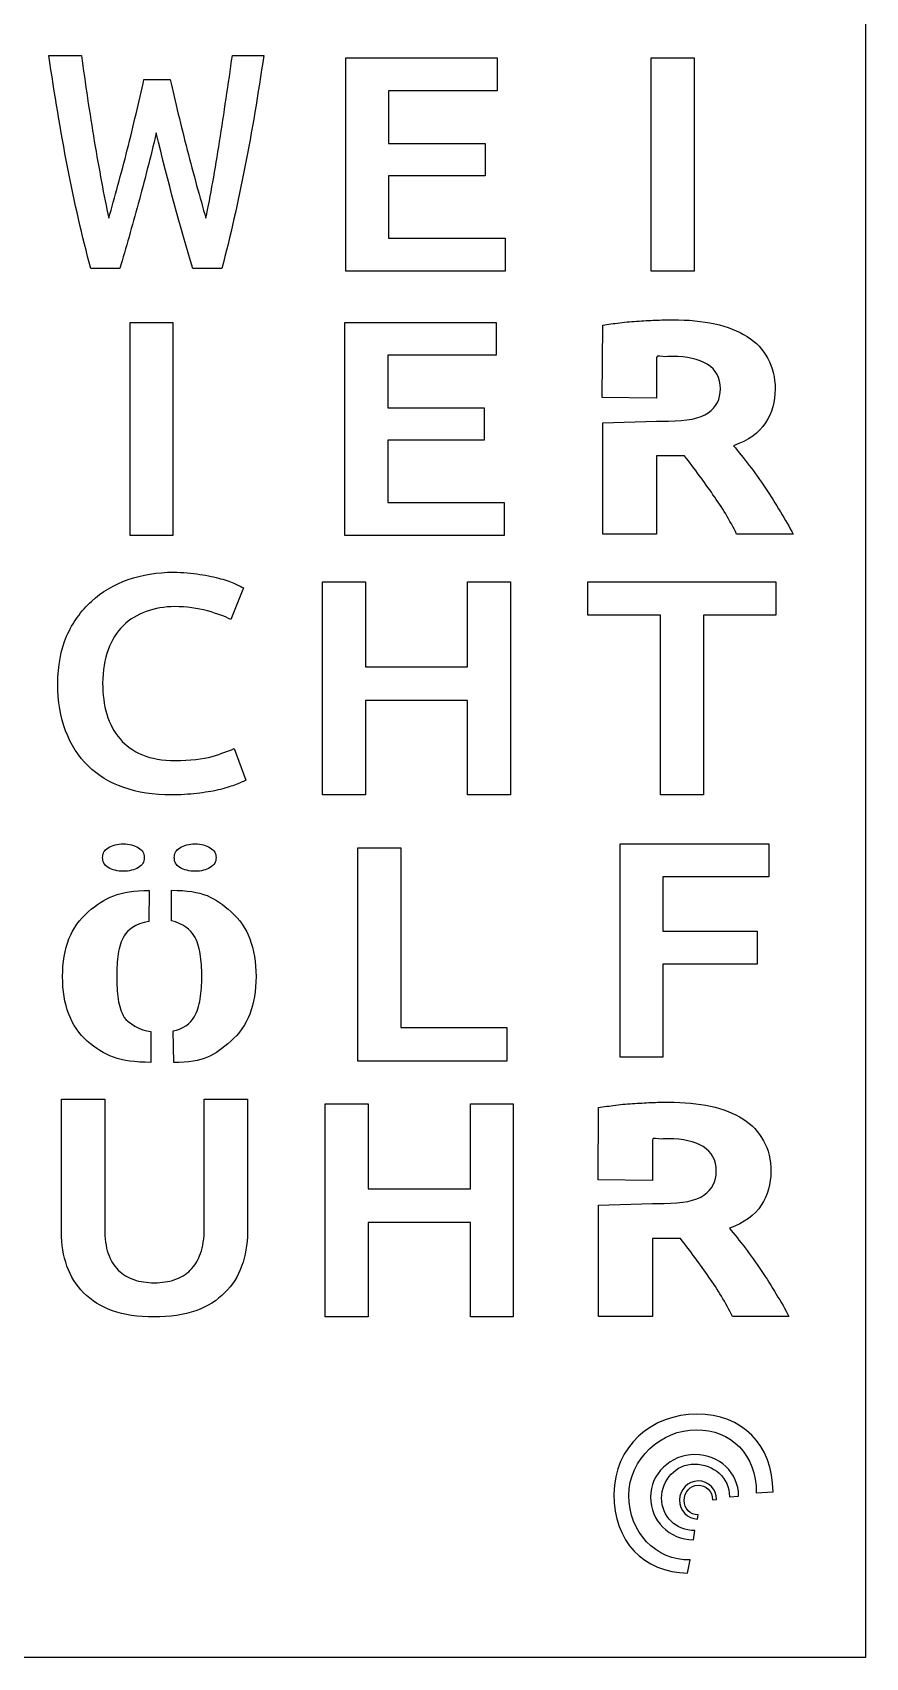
# Model space of a CAD drawing. Extents: x -3 to 1072, y -3 to 1068.
# Drawn here: x 775 to 1072, y -3 to 576 of the extents above; entities that cross this region are included whole.
import ezdxf

# ---------------------------------------------------------------- set-up
doc = ezdxf.new("R2010")
doc.units = 0
doc.layers.add('Ebene_1', color=7, linetype='CONTINUOUS')

msp = doc.modelspace()

# ---------------------------------------------------------------- linework, layer by layer
at = {"layer": 'Ebene_1', "color": 7}
for points in [[(-2.965584, 1068.275446), (1071.657688, 1068.275446), (1071.657688, -3.045266), (-2.965584, -3.045266)], [(886.340655, 491.379394), (886.340655, 567.398754), (940.276594, 567.398754), (940.276594, 555.661275), (901.612404, 555.661275), (901.612404, 536.903247), (936.034442, 536.903247), (936.034442, 525.385174), (901.612404, 525.385174), (901.612404, 503.116873), (943.185499, 503.116873), (943.185499, 491.379394)], [(995.275238, 567.398754), (1010.546987, 567.398754), (1010.546987, 491.379394), (995.275238, 491.379394)], [(809.402702, 473.096498), (824.674451, 473.096498), (824.674451, 397.077138), (809.402702, 397.077138)], [(886.014954, 397.077138), (886.014954, 473.096498), (939.950893, 473.096498), (939.950893, 461.359019), (901.286703, 461.359019), (901.286703, 442.600992), (935.708741, 442.600992), (935.708741, 431.082919), (901.286703, 431.082919), (901.286703, 408.814617), (942.859798, 408.814617), (942.859798, 397.077138)], [(929.793939, 380.58778), (945.065689, 380.58778), (945.065689, 304.56842), (929.793939, 304.56842), (929.793939, 338.245113), (893.311428, 338.245113), (893.311428, 304.56842), (878.039679, 304.56842), (878.039679, 380.58778), (893.311428, 380.58778), (893.311428, 350.20197), (929.793939, 350.20197)], [(1039.721383, 380.58778), (1039.721383, 368.630909), (1013.904855, 368.630909), (1013.904855, 304.56842), (998.511902, 304.56842), (998.511902, 368.630909), (972.695374, 368.630909), (972.695374, 380.58778)], [(824.123093, 304.568406)], [(807.058967, 287.139307)], [(943.771408, 221.594114), (943.771408, 209.637242), (890.683899, 209.637242), (890.683899, 285.656602), (905.955648, 285.656602), (905.955648, 221.594114)], [(984.137064, 211.057542), (984.137064, 287.076902), (1037.224573, 287.076902), (1037.224573, 275.339423), (999.408814, 275.339423), (999.408814, 255.923219), (1032.982421, 255.923219), (1032.982421, 244.185753), (999.408814, 244.185753), (999.408814, 211.057542)], [(930.752617, 194.446776), (946.024366, 194.446776), (946.024366, 118.427416), (930.752617, 118.427416), (930.752617, 152.104108), (894.270105, 152.104108), (894.270105, 118.427416), (878.998356, 118.427416), (878.998356, 194.446776), (894.270105, 194.446776), (894.270105, 164.060965), (930.752617, 164.060965)], [(817.930848, 118.42743)]]:
    msp.add_lwpolyline(points, close=True, dxfattribs=at)
for points in [[(780.443383, 568.276332), (792.070334, 568.276332)], [(845.898811, 568.276332), (857.095134, 568.276332)], [(814.376855, 559.720038), (823.678416, 559.720038)], [(805.764299, 492.256971), (795.429231, 492.256971)], [(842.109286, 492.256971), (831.774219, 492.256971)], [(997.150619, 460.58823), (997.150619, 446.036261), (977.779361, 446.307872), (977.961695, 472.06458)], [(1007.135117, 425.432847), (997.150631, 425.432847), (997.150631, 397.600295), (977.961695, 397.600295), (977.961695, 437.248254), (997.150631, 437.884253)], [(997.150619, 437.882727), (1001.362824, 437.882727)], [(1045.825003, 397.600295), (1025.700022, 397.600295)], [(849.818417, 378.393845), (845.333856, 367.09515)], [(846.545899, 321.132512), (850.666848, 309.833817)], [(832.61914, 287.135436), (832.616359, 287.139307)], [(837.954926, 285.727213), (837.97038, 285.713862), (837.985833, 285.70051)], [(816.25312, 270.475622), (816.161143, 259.483229)], [(824.140278, 259.650048), (824.176355, 270.559031)], [(824.96997, 209.11246), (824.75238, 220.438695)], [(816.800101, 220.188262), (816.791152, 209.195869)], [(784.963263, 148.593848), (784.963263, 196.092231), (800.356217, 196.092231), (800.356217, 149.910201)], [(835.869093, 149.910201), (835.869093, 196.092231), (851.262047, 196.092231), (851.262047, 148.593848)], [(995.650609, 181.580265), (995.650609, 167.028295), (976.279352, 167.299907), (976.461686, 193.056615)], [(1005.635108, 146.424882), (995.650621, 146.424882), (995.650621, 118.59233), (976.461686, 118.59233), (976.461686, 158.240289), (995.650621, 158.876287)], [(995.650609, 158.874761), (999.862815, 158.874761)], [(1044.324994, 118.59233), (1024.200013, 118.59233)], [(1017.133172, 53.21829), (1018.506019, 53.310699)], [(1023.134542, 54.303364), (1026.413858, 54.51086)], [(1032.715729, 55.658268), (1038.692069, 56.078759)], [(1011.747402, 46.332425), (1011.969099, 47.834589)], [(1010.269361, 38.875011), (1010.798872, 42.240331)], [(1008.205455, 27.046517), (1009.170454, 31.739272)]]:
    msp.add_lwpolyline(points, dxfattribs=at)
at = {"layer": 'Ebene_1', "color": 1}
for points in [[(780.443383, 568.276332), (792.070334, 568.276332)], [(780.443383, 568.276332), (792.070334, 568.276332)], [(845.898811, 568.276332), (857.095134, 568.276332)], [(845.898811, 568.276332), (857.095134, 568.276332)], [(814.376855, 559.720038), (823.678416, 559.720038)], [(814.376855, 559.720038), (823.678416, 559.720038)], [(805.764299, 492.256971), (795.429231, 492.256971)], [(805.764299, 492.256971), (795.429231, 492.256971)], [(842.109286, 492.256971), (831.774219, 492.256971)], [(842.109286, 492.256971), (831.774219, 492.256971)], [(997.150619, 460.58823), (997.150619, 446.036261), (977.779361, 446.307872), (977.961695, 472.06458)], [(997.150619, 460.58823), (997.150619, 446.036261), (977.779361, 446.307872), (977.961695, 472.06458)], [(1007.135117, 425.432847), (997.150631, 425.432847), (997.150631, 397.600295), (977.961695, 397.600295), (977.961695, 437.248254), (997.150631, 437.884253)], [(1007.135117, 425.432847), (997.150631, 425.432847), (997.150631, 397.600295), (977.961695, 397.600295), (977.961695, 437.248254), (997.150631, 437.884253)], [(997.150619, 437.882727), (1001.362824, 437.882727)], [(997.150619, 437.882727), (1001.362824, 437.882727)], [(1045.825003, 397.600295), (1025.700022, 397.600295)], [(1045.825003, 397.600295), (1025.700022, 397.600295)], [(849.818417, 378.393845), (845.333856, 367.09515)], [(849.818417, 378.393845), (845.333856, 367.09515)], [(846.545899, 321.132512), (850.666848, 309.833817)], [(846.545899, 321.132512), (850.666848, 309.833817)], [(832.61914, 287.135436), (832.616359, 287.139307)], [(832.61914, 287.135436), (832.616359, 287.139307)], [(837.954926, 285.727213), (837.97038, 285.713862), (837.985833, 285.70051)], [(837.954926, 285.727213), (837.97038, 285.713862), (837.985833, 285.70051)], [(816.25312, 270.475622), (816.161143, 259.483229)], [(816.25312, 270.475622), (816.161143, 259.483229)], [(824.140278, 259.650048), (824.176355, 270.559031)], [(824.140278, 259.650048), (824.176355, 270.559031)], [(824.96997, 209.11246), (824.75238, 220.438695)], [(824.96997, 209.11246), (824.75238, 220.438695)], [(816.800101, 220.188262), (816.791152, 209.195869)], [(816.800101, 220.188262), (816.791152, 209.195869)], [(784.963263, 148.593848), (784.963263, 196.092231), (800.356217, 196.092231), (800.356217, 149.910201)], [(784.963263, 148.593848), (784.963263, 196.092231), (800.356217, 196.092231), (800.356217, 149.910201)], [(835.869093, 149.910201), (835.869093, 196.092231), (851.262047, 196.092231), (851.262047, 148.593848)], [(835.869093, 149.910201), (835.869093, 196.092231), (851.262047, 196.092231), (851.262047, 148.593848)], [(995.650609, 181.580265), (995.650609, 167.028295), (976.279352, 167.299907), (976.461686, 193.056615)], [(995.650609, 181.580265), (995.650609, 167.028295), (976.279352, 167.299907), (976.461686, 193.056615)], [(1005.635108, 146.424882), (995.650621, 146.424882), (995.650621, 118.59233), (976.461686, 118.59233), (976.461686, 158.240289), (995.650621, 158.876287)], [(1005.635108, 146.424882), (995.650621, 146.424882), (995.650621, 118.59233), (976.461686, 118.59233), (976.461686, 158.240289), (995.650621, 158.876287)], [(995.650609, 158.874761), (999.862815, 158.874761)], [(995.650609, 158.874761), (999.862815, 158.874761)], [(1044.324994, 118.59233), (1024.200013, 118.59233)], [(1044.324994, 118.59233), (1024.200013, 118.59233)], [(1017.133172, 53.21829), (1018.506019, 53.310699)], [(1017.133172, 53.21829), (1018.506019, 53.310699)], [(1023.134542, 54.303364), (1026.413858, 54.51086)], [(1023.134542, 54.303364), (1026.413858, 54.51086)], [(1032.715729, 55.658268), (1038.692069, 56.078759)], [(1032.715729, 55.658268), (1038.692069, 56.078759)], [(1011.747402, 46.332425), (1011.969099, 47.834589)], [(1011.747402, 46.332425), (1011.969099, 47.834589)], [(1010.269361, 38.875011), (1010.798872, 42.240331)], [(1010.269361, 38.875011), (1010.798872, 42.240331)], [(1008.205455, 27.046517), (1009.170454, 31.739272)], [(1008.205455, 27.046517), (1009.170454, 31.739272)]]:
    msp.add_lwpolyline(points, dxfattribs=at)
for points in [[(886.340655, 491.379394), (886.340655, 567.398754), (940.276594, 567.398754), (940.276594, 555.661275), (901.612404, 555.661275), (901.612404, 536.903247), (936.034442, 536.903247), (936.034442, 525.385174), (901.612404, 525.385174), (901.612404, 503.116873), (943.185499, 503.116873), (943.185499, 491.379394)], [(886.340655, 491.379394), (886.340655, 567.398754), (940.276594, 567.398754), (940.276594, 555.661275), (901.612404, 555.661275), (901.612404, 536.903247), (936.034442, 536.903247), (936.034442, 525.385174), (901.612404, 525.385174), (901.612404, 503.116873), (943.185499, 503.116873), (943.185499, 491.379394)], [(995.275238, 567.398754), (1010.546987, 567.398754), (1010.546987, 491.379394), (995.275238, 491.379394)], [(995.275238, 567.398754), (1010.546987, 567.398754), (1010.546987, 491.379394), (995.275238, 491.379394)], [(809.402702, 473.096498), (824.674451, 473.096498), (824.674451, 397.077138), (809.402702, 397.077138)], [(809.402702, 473.096498), (824.674451, 473.096498), (824.674451, 397.077138), (809.402702, 397.077138)], [(886.014954, 397.077138), (886.014954, 473.096498), (939.950893, 473.096498), (939.950893, 461.359019), (901.286703, 461.359019), (901.286703, 442.600992), (935.708741, 442.600992), (935.708741, 431.082919), (901.286703, 431.082919), (901.286703, 408.814617), (942.859798, 408.814617), (942.859798, 397.077138)], [(886.014954, 397.077138), (886.014954, 473.096498), (939.950893, 473.096498), (939.950893, 461.359019), (901.286703, 461.359019), (901.286703, 442.600992), (935.708741, 442.600992), (935.708741, 431.082919), (901.286703, 431.082919), (901.286703, 408.814617), (942.859798, 408.814617), (942.859798, 397.077138)], [(929.793939, 380.58778), (945.065689, 380.58778), (945.065689, 304.56842), (929.793939, 304.56842), (929.793939, 338.245113), (893.311428, 338.245113), (893.311428, 304.56842), (878.039679, 304.56842), (878.039679, 380.58778), (893.311428, 380.58778), (893.311428, 350.20197), (929.793939, 350.20197)], [(929.793939, 380.58778), (945.065689, 380.58778), (945.065689, 304.56842), (929.793939, 304.56842), (929.793939, 338.245113), (893.311428, 338.245113), (893.311428, 304.56842), (878.039679, 304.56842), (878.039679, 380.58778), (893.311428, 380.58778), (893.311428, 350.20197), (929.793939, 350.20197)], [(1039.721383, 380.58778), (1039.721383, 368.630909), (1013.904855, 368.630909), (1013.904855, 304.56842), (998.511902, 304.56842), (998.511902, 368.630909), (972.695374, 368.630909), (972.695374, 380.58778)], [(1039.721383, 380.58778), (1039.721383, 368.630909), (1013.904855, 368.630909), (1013.904855, 304.56842), (998.511902, 304.56842), (998.511902, 368.630909), (972.695374, 368.630909), (972.695374, 380.58778)], [(824.123093, 304.568406)], [(824.123093, 304.568406)], [(807.058967, 287.139307)], [(807.058967, 287.139307)], [(943.771408, 221.594114), (943.771408, 209.637242), (890.683899, 209.637242), (890.683899, 285.656602), (905.955648, 285.656602), (905.955648, 221.594114)], [(943.771408, 221.594114), (943.771408, 209.637242), (890.683899, 209.637242), (890.683899, 285.656602), (905.955648, 285.656602), (905.955648, 221.594114)], [(984.137064, 211.057542), (984.137064, 287.076902), (1037.224573, 287.076902), (1037.224573, 275.339423), (999.408814, 275.339423), (999.408814, 255.923219), (1032.982421, 255.923219), (1032.982421, 244.185753), (999.408814, 244.185753), (999.408814, 211.057542)], [(984.137064, 211.057542), (984.137064, 287.076902), (1037.224573, 287.076902), (1037.224573, 275.339423), (999.408814, 275.339423), (999.408814, 255.923219), (1032.982421, 255.923219), (1032.982421, 244.185753), (999.408814, 244.185753), (999.408814, 211.057542)], [(930.752617, 194.446776), (946.024366, 194.446776), (946.024366, 118.427416), (930.752617, 118.427416), (930.752617, 152.104108), (894.270105, 152.104108), (894.270105, 118.427416), (878.998356, 118.427416), (878.998356, 194.446776), (894.270105, 194.446776), (894.270105, 164.060965), (930.752617, 164.060965)], [(930.752617, 194.446776), (946.024366, 194.446776), (946.024366, 118.427416), (930.752617, 118.427416), (930.752617, 152.104108), (894.270105, 152.104108), (894.270105, 118.427416), (878.998356, 118.427416), (878.998356, 194.446776), (894.270105, 194.446776), (894.270105, 164.060965), (930.752617, 164.060965)], [(817.930848, 118.42743)], [(817.930848, 118.42743)]]:
    msp.add_lwpolyline(points, close=True, dxfattribs=at)
at = {"layer": 'Ebene_1', "color": 7}
for points in [[(787.075052, 528.566369), (784.663536, 541.291104), (782.45298, 554.527758), (780.443383, 568.276332)], [(792.070334, 568.276332), (792.759339, 563.303443), (793.477052, 558.220859), (794.223473, 553.028578)], [(843.659547, 552.918882), (844.463385, 558.111163), (845.209807, 563.230312), (845.898811, 568.276332)], [(857.095134, 568.276332), (855.085538, 554.527758), (852.846273, 541.291104), (850.377341, 528.566369)], [(811.534712, 547.434079), (812.568218, 551.67566), (813.5156, 555.77098), (814.376855, 559.720038)], [(823.678416, 559.720038), (824.597089, 555.77098), (825.573178, 551.639095), (826.606685, 547.324383)], [(794.223473, 553.028578), (795.027312, 547.836298), (795.831151, 542.717148), (796.634989, 537.671129)], [(841.334156, 537.561433), (842.137995, 542.607452), (842.913125, 547.726602), (843.659547, 552.918882)], [(808.434191, 534.599639), (809.525115, 538.914351), (810.558622, 543.192498), (811.534712, 547.434079)], [(826.606685, 547.324383), (827.640192, 543.082802), (828.702407, 538.804655), (829.793331, 534.489943)], [(818.769259, 540.632923), (816.644828, 531.784116), (814.491689, 523.374089), (812.309842, 515.402841)], [(831.774219, 492.256971), (827.29569, 507.029375), (822.960703, 523.154692), (818.769259, 540.632923)], [(796.634989, 537.671129), (797.496245, 532.69825), (798.3575, 527.871628), (799.218756, 523.191262)], [(805.075294, 521.984605), (806.223635, 526.153056), (807.343267, 530.358067), (808.434191, 534.599639)], [(829.793331, 534.489943), (830.941672, 530.248371), (832.061304, 526.04336), (833.152228, 521.874909)], [(838.922641, 523.081566), (839.726479, 527.761932), (840.530318, 532.588554), (841.334156, 537.561433)], [(795.429231, 492.256971), (792.328711, 503.811624), (789.543984, 515.914756), (787.075052, 528.566369)], [(850.377341, 528.566369), (847.908408, 515.914756), (845.15239, 503.811624), (842.109286, 492.256971)], [(799.218756, 523.191262), (800.080012, 518.510897), (800.941267, 514.196185), (801.802523, 510.247126)], [(801.802523, 510.247126), (802.893447, 513.976793), (803.984371, 517.889286), (805.075294, 521.984605)], [(833.152228, 521.874909), (834.300569, 517.77959), (835.391493, 513.903662), (836.424999, 510.247126)], [(836.424999, 510.247126), (837.286255, 514.196185), (838.118802, 518.474331), (838.922641, 523.081566)], [(812.309842, 515.402841), (810.127994, 507.431594), (807.946146, 499.716304), (805.764299, 492.256971)], [(977.961695, 472.06458), (979.833787, 472.390209), (981.861885, 472.674943), (984.045992, 472.919088)], [(984.045992, 472.919088), (986.334105, 473.245632), (988.622214, 473.447052), (990.910326, 473.529451)], [(990.910326, 473.529451), (993.198439, 473.691197), (995.382546, 473.81327), (997.462646, 473.895669)], [(997.462646, 473.895669), (999.542746, 473.978068), (1001.362836, 474.017742), (1002.922912, 474.017742)], [(1002.922912, 474.017742), (1008.435179, 474.017742), (1013.427423, 473.529451), (1017.899642, 472.55287)], [(1017.899642, 472.55287), (1022.371861, 471.57629), (1026.220046, 470.070829), (1029.444205, 468.036184)], [(1029.444205, 468.036184), (1032.668363, 466.001539), (1035.11248, 463.397426), (1036.776562, 460.223538)], [(1000.270771, 460.832375), (999.230719, 460.832375), (997.150619, 461.464711), (997.150619, 460.58823)], [(1002.9229, 460.954448), (1002.194863, 460.954448), (1001.310823, 460.914774), (1000.270771, 460.832375)], [(1015.247501, 458.146778), (1012.127349, 460.018456), (1008.01915, 460.954448), (1002.9229, 460.954448)], [(1019.927729, 449.357551), (1019.927729, 453.345357), (1018.367653, 456.2751), (1015.247501, 458.146778)], [(1036.776562, 460.223538), (1038.544647, 457.131134), (1039.428691, 453.468956), (1039.428691, 449.237004)], [(1015.559516, 440.812469), (1018.471659, 442.847114), (1019.927729, 445.695373), (1019.927729, 449.357551)], [(1039.428691, 449.237004), (1039.428691, 444.842391), (1038.284637, 440.854584), (1035.996524, 437.27389)], [(1001.362824, 437.882727), (1007.915144, 437.882727), (1012.647373, 438.859307), (1015.559516, 440.812469)], [(1035.996524, 437.27389), (1033.708411, 433.693195), (1029.912228, 430.966704), (1024.607969, 429.095025)], [(1024.607969, 429.095025), (1026.376054, 426.979202), (1028.248145, 424.618928), (1030.224243, 422.014815)], [(1017.275612, 411.638644), (1014.155459, 416.195919), (1010.775293, 420.794089), (1007.135117, 425.432847)], [(1030.224243, 422.014815), (1032.20034, 419.491879), (1034.124433, 416.806282), (1035.996524, 413.958023)], [(1025.700022, 397.600295), (1023.307907, 402.483199), (1020.49977, 407.162547), (1017.275612, 411.638644)], [(1035.996524, 413.958023), (1037.868615, 411.190943), (1039.6367, 408.383273), (1041.300783, 405.535014)], [(1041.300783, 405.535014), (1043.068868, 402.767933), (1044.576942, 400.12323), (1045.825003, 397.600295)], [(808.73014, 381.355639), (813.73992, 383.110776), (819.113313, 383.988344), (824.850319, 383.988344)], [(824.850319, 383.988344), (828.324844, 383.988344), (831.476158, 383.732387), (834.304259, 383.220472)], [(834.304259, 383.220472), (837.132361, 382.781687), (839.59685, 382.269772), (841.697725, 381.684727)], [(795.640069, 373.567218), (799.357003, 377.004361), (803.72036, 379.600502), (808.73014, 381.355639)], [(841.697725, 381.684727), (843.798601, 381.099681), (845.535863, 380.47807), (846.909513, 379.819894)], [(846.909513, 379.819894), (848.283162, 379.161717), (849.252797, 378.686368), (849.818417, 378.393845)], [(786.792151, 361.171562), (788.97383, 366.07132), (791.923136, 370.203205), (795.640069, 373.567218)], [(825.335137, 371.702385), (821.699006, 371.702385), (818.305284, 371.117339), (815.153971, 369.947248)], [(836.970755, 370.16664), (833.415427, 371.19047), (829.536888, 371.702385), (825.335137, 371.702385)], [(815.153971, 369.947248), (812.002658, 368.850287), (809.255359, 367.168281), (806.912074, 364.901229)], [(845.333856, 367.09515), (843.394586, 368.192111), (840.606886, 369.215941), (836.970755, 370.16664)], [(783.640838, 344.278382), (783.640838, 350.640745), (784.691276, 356.271805), (786.792151, 361.171562)], [(806.912074, 364.901229), (804.649593, 362.634177), (802.871929, 359.782079), (801.579083, 356.344936)], [(801.579083, 356.344936), (800.286236, 352.907792), (799.639813, 348.922173), (799.639813, 344.388078)], [(786.428538, 327.385188), (784.570071, 332.284945), (783.640838, 337.91601), (783.640838, 344.278382)], [(799.639813, 344.388078), (799.639813, 340.365889), (800.12463, 336.672788), (801.094265, 333.308775)], [(801.094265, 333.308775), (802.144703, 329.944763), (803.72036, 327.019534), (805.821235, 324.53309)], [(794.428026, 314.879836), (790.953501, 318.31698), (788.287005, 322.48543), (786.428538, 327.385188)], [(805.821235, 324.53309), (807.922111, 322.119777), (810.588607, 320.218378), (813.820723, 318.828895)], [(813.820723, 318.828895), (817.052839, 317.512542), (820.931379, 316.854365), (825.456341, 316.854365)], [(838.667616, 318.280414), (842.061338, 319.304244), (844.687433, 320.254944), (846.545899, 321.132512)], [(807.154483, 307.201112), (802.144703, 308.956249), (797.902551, 311.515824), (794.428026, 314.879836)], [(825.456341, 316.854365), (830.870136, 316.854365), (835.273894, 317.329715), (838.667616, 318.280414)], [(824.123093, 304.568406), (817.820467, 304.568406), (812.164263, 305.445975), (807.154483, 307.201112)], [(846.667104, 308.07868), (845.051046, 307.493635), (843.111776, 306.908589), (840.849295, 306.323543)], [(850.666848, 309.833817), (849.697213, 309.248772), (848.363965, 308.663726), (846.667104, 308.07868)], [(833.21342, 305.116886), (830.385318, 304.751233), (827.35521, 304.568406), (824.123093, 304.568406)], [(840.849295, 306.323543), (838.586813, 305.811628), (836.041522, 305.409409), (833.21342, 305.116886)], [(799.625291, 282.196743), (799.625291, 283.804567), (800.20557, 284.828073), (801.58155, 285.715731)], [(801.58155, 285.715731), (803.130841, 286.656526), (804.913171, 287.139307), (807.058967, 287.139307)], [(807.058967, 287.139307), (809.120697, 287.139307), (810.859602, 286.65933), (812.422879, 285.704382)], [(812.422879, 285.704382), (813.896216, 284.804108), (814.492721, 283.793819), (814.492721, 282.196743)], [(825.185464, 282.192871), (825.185464, 283.796556), (825.77347, 284.814388), (827.141646, 285.70051)], [(827.141646, 285.70051), (828.69395, 286.646446), (830.467394, 287.135436), (832.61914, 287.135436)], [(832.616359, 287.139307), (834.772586, 287.139307), (836.498511, 286.662), (837.954926, 285.727213)], [(837.985833, 285.70051), (839.459093, 284.800236), (840.06827, 283.789947), (840.06827, 282.192871)], [(801.58155, 278.689037), (800.213529, 279.575159), (799.625291, 280.593058), (799.625291, 282.196743)], [(807.058967, 277.345234), (804.908999, 277.345234), (803.127751, 277.807187), (801.58155, 278.689037)], [(812.435473, 278.700452), (810.87351, 277.801446), (809.130123, 277.345234), (807.058967, 277.345234)], [(814.492721, 282.196743), (814.492721, 280.609814), (813.888489, 279.596454), (812.435473, 278.700452)], [(827.141646, 278.685165), (825.773624, 279.571287), (825.185464, 280.589186), (825.185464, 282.192871)], [(832.61914, 277.341362), (830.469094, 277.341362), (828.687769, 277.803315), (827.141646, 278.685165)], [(837.982974, 278.685165), (836.528027, 277.806119), (834.784099, 277.341362), (832.61914, 277.341362)], [(837.998428, 278.685165), (837.995337, 278.683229), (837.992015, 278.687101), (837.982974, 278.685165)], [(840.06827, 282.192871), (840.06827, 280.601937), (839.459402, 279.582903), (837.998428, 278.685165)], [(794.468171, 262.821647), (800.551198, 268.035646), (805.427394, 270.475622), (816.25312, 270.475622)], [(824.176355, 270.559031), (835.414491, 270.559031), (839.627038, 268.035646), (845.50386, 262.821647)], [(785.343628, 239.835746), (785.343628, 250.009417), (788.385144, 257.671179), (794.468171, 262.821647)], [(845.50386, 262.821647), (851.380683, 257.671179), (854.319096, 250.009417), (854.319096, 239.835746)], [(816.161143, 259.483229), (811.13519, 258.652416), (808.438527, 256.240516), (807.304404, 254.332966)], [(832.203402, 254.428466), (831.172378, 256.272281), (828.143892, 258.819439), (824.140278, 259.650048)], [(807.304404, 254.332966), (806.273383, 252.48915), (805.551669, 250.327274), (805.139259, 247.847335)], [(834.368547, 247.847335), (834.059255, 250.390804), (833.337526, 252.584446), (832.203402, 254.428466)], [(805.139259, 247.847335), (804.829967, 245.367601), (804.675298, 242.697071), (804.675298, 239.835746)], [(834.987162, 239.835746), (834.987162, 242.697071), (834.78098, 245.367601), (834.368547, 247.847335)], [(794.158863, 216.754548), (788.282041, 221.968547), (785.343628, 229.662075), (785.343628, 239.835746)], [(804.675298, 239.835746), (804.675298, 236.97442), (804.829963, 234.272125), (805.139259, 231.728656)], [(834.368547, 231.823952), (834.780957, 234.30389), (834.987162, 236.97442), (834.987162, 239.835746)], [(854.319096, 239.835746), (854.319096, 229.662075), (851.329131, 221.968547), (845.349206, 216.754548)], [(832.203402, 225.243025), (833.337526, 227.150576), (834.05924, 229.344218), (834.368547, 231.823952)], [(805.139259, 231.728656), (805.551669, 229.248922), (806.273383, 227.08684), (807.304404, 225.243025)], [(807.304404, 225.243025), (808.438527, 223.39921), (813.307658, 220.435006), (816.800101, 220.188262)], [(824.75238, 220.438695), (827.836757, 220.685234), (831.172378, 223.39921), (832.203402, 225.243025)], [(816.791152, 209.195869), (805.553015, 209.195869), (800.138792, 211.60408), (794.158863, 216.754548)], [(845.349206, 216.754548), (839.369281, 211.60408), (835.898799, 209.11246), (824.96997, 209.11246)], [(976.461686, 193.056615), (978.333777, 193.382243), (980.361876, 193.666978), (982.545982, 193.911123)], [(982.545982, 193.911123), (984.834095, 194.237667), (987.122204, 194.439087), (989.410317, 194.521486)], [(989.410317, 194.521486), (991.69843, 194.683232), (993.882536, 194.805305), (995.962636, 194.887704)], [(995.962636, 194.887704), (998.042736, 194.970103), (999.862826, 195.009776), (1001.422903, 195.009776)], [(1001.422903, 195.009776), (1006.93517, 195.009776), (1011.927413, 194.521486), (1016.399633, 193.544905)], [(1016.399633, 193.544905), (1020.871852, 192.568324), (1024.720037, 191.062864), (1027.944195, 189.028219)], [(1027.944195, 189.028219), (1031.168354, 186.993574), (1033.61247, 184.38946), (1035.276553, 181.215573)], [(998.770762, 181.82441), (997.73071, 181.82441), (995.650609, 182.456746), (995.650609, 181.580265)], [(1001.422891, 181.946482), (1000.694854, 181.946482), (999.810814, 181.906809), (998.770762, 181.82441)], [(1013.747492, 179.138813), (1010.627339, 181.010491), (1006.519141, 181.946482), (1001.422891, 181.946482)], [(1035.276553, 181.215573), (1037.044638, 178.123169), (1037.928682, 174.460991), (1037.928682, 170.229039)], [(1018.42772, 170.349586), (1018.42772, 174.337392), (1016.867644, 177.267134), (1013.747492, 179.138813)], [(1014.059507, 161.804504), (1016.97165, 163.839149), (1018.42772, 166.687408), (1018.42772, 170.349586)], [(1037.928682, 170.229039), (1037.928682, 165.834425), (1036.784627, 161.846619), (1034.496515, 158.265924)], [(999.862815, 158.874761), (1006.415134, 158.874761), (1011.147364, 159.851342), (1014.059507, 161.804504)], [(1034.496515, 158.265924), (1032.208402, 154.68523), (1028.412218, 151.958738), (1023.10796, 150.08706)], [(786.902533, 136.527281), (785.609686, 140.183816), (784.963263, 144.206005), (784.963263, 148.593848)], [(800.356217, 149.910201), (800.356217, 146.473057), (800.760231, 143.511263), (801.56826, 141.024819)], [(834.535845, 141.024819), (835.424677, 143.511263), (835.869093, 146.473057), (835.869093, 149.910201)], [(851.262047, 148.593848), (851.262047, 144.206005), (850.575222, 140.183816), (849.201573, 136.527281)], [(1015.775602, 132.630679), (1012.65545, 137.187954), (1009.275284, 141.786123), (1005.635108, 146.424882)], [(1023.10796, 150.08706), (1024.876044, 147.971237), (1026.748136, 145.610963), (1028.724233, 143.006849)], [(801.56826, 141.024819), (802.457092, 138.611506), (803.669136, 136.636977), (805.204391, 135.101232)], [(830.899715, 135.101232), (832.515773, 136.636977), (833.727816, 138.611506), (834.535845, 141.024819)], [(1028.724233, 143.006849), (1030.700331, 140.483914), (1032.624423, 137.798317), (1034.496515, 134.950058)], [(792.841546, 126.983723), (790.175051, 129.689559), (788.195379, 132.870745), (786.902533, 136.527281)], [(805.204391, 135.101232), (806.820449, 133.565487), (808.678916, 132.431961), (810.779791, 131.700654)], [(825.324314, 131.700654), (827.505993, 132.431961), (829.36446, 133.565487), (830.899715, 135.101232)], [(849.201573, 136.527281), (847.908726, 132.870745), (845.888654, 129.689559), (843.141355, 126.983723)], [(1034.496515, 134.950058), (1036.368606, 132.182977), (1038.136691, 129.375307), (1039.800773, 126.527049)], [(810.779791, 131.700654), (812.96147, 130.969347), (815.385557, 130.603693), (818.052053, 130.603693)], [(818.052053, 130.603693), (820.718549, 130.603693), (823.142636, 130.969347), (825.324314, 131.700654)], [(1024.200013, 118.59233), (1021.807897, 123.475234), (1018.999761, 128.154582), (1015.775602, 132.630679)], [(803.143917, 120.621351), (799.022969, 122.157096), (795.588845, 124.277887), (792.841546, 126.983723)], [(843.141355, 126.983723), (840.474859, 124.277887), (837.040736, 122.157096), (832.838984, 120.621351)], [(1039.800773, 126.527049), (1041.568858, 123.759968), (1043.076933, 121.115265), (1044.324994, 118.59233)], [(817.930848, 118.42743), (812.193842, 118.42743), (807.264865, 119.158737), (803.143917, 120.621351)], [(832.838984, 120.621351), (828.637233, 119.158737), (823.667855, 118.42743), (817.930848, 118.42743)], [(1011.551953, 83.772), (995.598822, 83.772), (981.956721, 72.277455), (981.956721, 55.253565)], [(1038.692069, 56.078759), (1038.641046, 72.869499), (1027.505112, 83.772), (1011.551953, 83.772)], [(987.242315, 54.724564), (987.242315, 67.873521), (999.045553, 78.179187), (1011.349814, 78.179187)], [(1011.349814, 78.179187), (1023.654161, 78.179187), (1032.791272, 69.337502), (1032.715729, 55.658268)], [(1010.840287, 69.311083), (1002.086589, 69.311083), (994.990252, 62.50252), (994.990252, 54.103748)], [(998.96125, 53.7552), (998.96125, 60.242258), (1003.977836, 65.939159), (1010.729367, 65.939159)], [(1010.729367, 65.939159), (1017.480926, 65.939159), (1023.175956, 61.05206), (1023.134542, 54.303364)], [(1026.413858, 54.51086), (1026.385512, 62.79463), (1019.594041, 69.311083), (1010.840287, 69.311083)], [(1011.986391, 59.915991), (1008.321846, 59.915991), (1005.35108, 56.877364), (1005.35108, 53.128998)], [(1007.013487, 52.97366), (1007.013487, 55.868825), (1009.113562, 58.411304), (1011.939987, 58.411304)], [(1011.939987, 58.411304), (1014.766384, 58.411304), (1017.150491, 56.230243), (1017.133172, 53.21829)], [(1018.506019, 53.310699), (1018.491846, 57.007729), (1015.650992, 59.915991), (1011.986391, 59.915991)], [(981.956721, 55.253565), (981.956721, 38.229704), (992.460586, 27.385909), (1008.205455, 27.046517)], [(1009.170454, 31.739272), (996.92983, 31.499745), (987.242315, 41.575691), (987.242315, 54.724564)], [(994.990252, 54.103748), (994.990252, 45.705005), (1001.629928, 39.042482), (1010.269361, 38.875011)], [(1010.798872, 42.240331), (1004.082293, 42.122126), (998.96125, 47.26817), (998.96125, 53.7552)], [(1005.35108, 53.128998), (1005.35108, 49.380633), (1008.130649, 46.407146), (1011.747402, 46.332425)], [(1011.969099, 47.834589), (1009.157301, 47.781581), (1007.013487, 50.078494), (1007.013487, 52.97366)]]:
    msp.add_open_spline(points, degree=3, dxfattribs=at)

doc.saveas('drawing.dxf')
